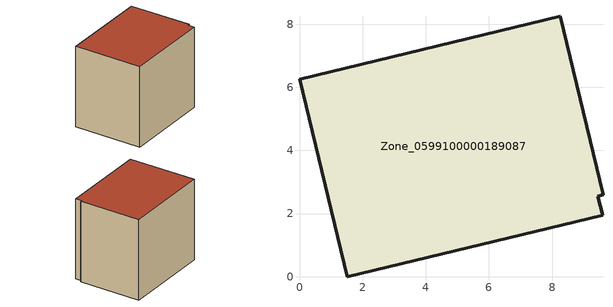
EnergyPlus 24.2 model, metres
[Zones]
Zone_0599100000189087
 floor ground (C_G): 9.61,2.6 9.45,2.54 9.6,1.95 1.51,0 0,6.26 8.26,8.25 z0
 wall outside (C_F): 9.61,2.6 8.26,8.25 0,6.26 1.51,0 9.6,1.95 9.45,2.54 9.61,2.6 z0:7.66
 roof outside (C_R): 9.45,2.54 9.61,2.6 8.26,8.25 0,6.26 1.51,0 9.6,1.95 z7.66
[BUILDING]
Pand.0599100000189087: North Axis=0; Terrain=City; Loads Convergence Tolerance Value=0.04; Temperature Convergence Tolerance Value=0.4; Solar Distribution=FullExterior; Maximum Number of Warmup Days=25; Minimum Number of Warmup Days=1
[Site:Location]
Rotterdam.The.Hague.AP_ZH_NLD Design_Conditions: Latitude=51.96; Longitude=4.45; Time Zone=1; Elevation=-4.5
[SITE:GROUNDTEMPERATURE:BUILDINGSURFACE]
18, 18, 18, 18, 18, 18, 18, 18, 18, 18, 18, 18
[MATERIAL] Thermal Absorptance=0.9; Solar Absorptance=0.7; Visible Absorptance=0.7
Name | Roughness | Thickness | Conductivity | Density | Specific Heat
G.TC.1965-1974 | MediumSmooth | 0.15 | 0.882353 | 540 | 1210
F.TC.1965-1974 | Rough | 0.3 | 0.697674 | 1920 | 840
R.TC.1965-1974 | MediumRough | 0.2 | 0.232558 | 1500 | 1000
[CONSTRUCTION]
C_G: G.TC.1965-1974
C_F: F.TC.1965-1974
C_R: R.TC.1965-1974
[ZONE]
Zone_0599100000189087: Type=1; Multiplier=1; Ceiling Height=Autocalculate; Volume=Autocalculate; Floor Area=autocalculate; Part of Total Floor Area=Yes
[ZONEINFILTRATION:DESIGNFLOWRATE]
Infil_Zone_0599100000189087: Zone or ZoneList or Space or SpaceList=Zone_0599100000189087; Schedule=AlwaysOn; Design Flow Rate Calculation Method=Flow/Area; Flow Rate per Floor Area=0.003; Constant Term Coefficient=1; Temperature Term Coefficient=0; Velocity Term Coefficient=0; Velocity Squared Term Coefficient=0
[HVACTEMPLATE:ZONE:IDEALLOADSAIRSYSTEM]
Zone_0599100000189087: Maximum Heating Supply Air Temperature=50; Minimum Cooling Supply Air Temperature=13; Maximum Heating Supply Air Humidity Ratio=0.0156; Minimum Cooling Supply Air Humidity Ratio=0.0077; Heating Limit=NoLimit; Cooling Limit=NoLimit; Dehumidification Control Type=ConstantSensibleHeatRatio; Cooling Sensible Heat Ratio=0.7; Dehumidification Setpoint=60; Humidification Control Type=None; Humidification Setpoint=30; Outdoor Air Method=None; Outdoor Air Flow Rate per Person=0.00944; Outdoor Air Flow Rate per Zone Floor Area=0; Outdoor Air Flow Rate per Zone=0; Demand Controlled Ventilation Type=None; Outdoor Air Economizer Type=NoEconomizer; Heat Recovery Type=None; Sensible Heat Recovery Effectiveness=0.7; Latent Heat Recovery Effectiveness=0.65
[ZONECONTROL:THERMOSTAT]
ThermostatControl_Zone_0599100000189087: Zone or ZoneList=Zone_0599100000189087; Control Type Schedule=DualSetpointControlType; Control 1=Thermostat_Zone_0599100000189087; Temperature Difference Between Cutout And Setpoint=0
[THERMOSTATSETPOINT:DUALSETPOINT]
Thermostat_Zone_0599100000189087: Heating Setpoint Temperature Schedule=HeatingSetpoint_Zone_0599100000189087; Cooling Setpoint Temperature Schedule=CoolingSetpoint_Zone_0599100000189087
[SCHEDULE:COMPACT]
HeatingSetpoint_Zone_0599100000189087: Through: 12/31, For: AllDays, Until: 24:00, 21
CoolingSetpoint_Zone_0599100000189087: Through: 12/31, For: AllDays, Until: 24:00, 24
DualSetpointControlType: Through: 12/31, For: AllDays, Until: 24:00, 4
AlwaysOn: Through: 12/31, For: AllDays, Until: 24:00, 1
